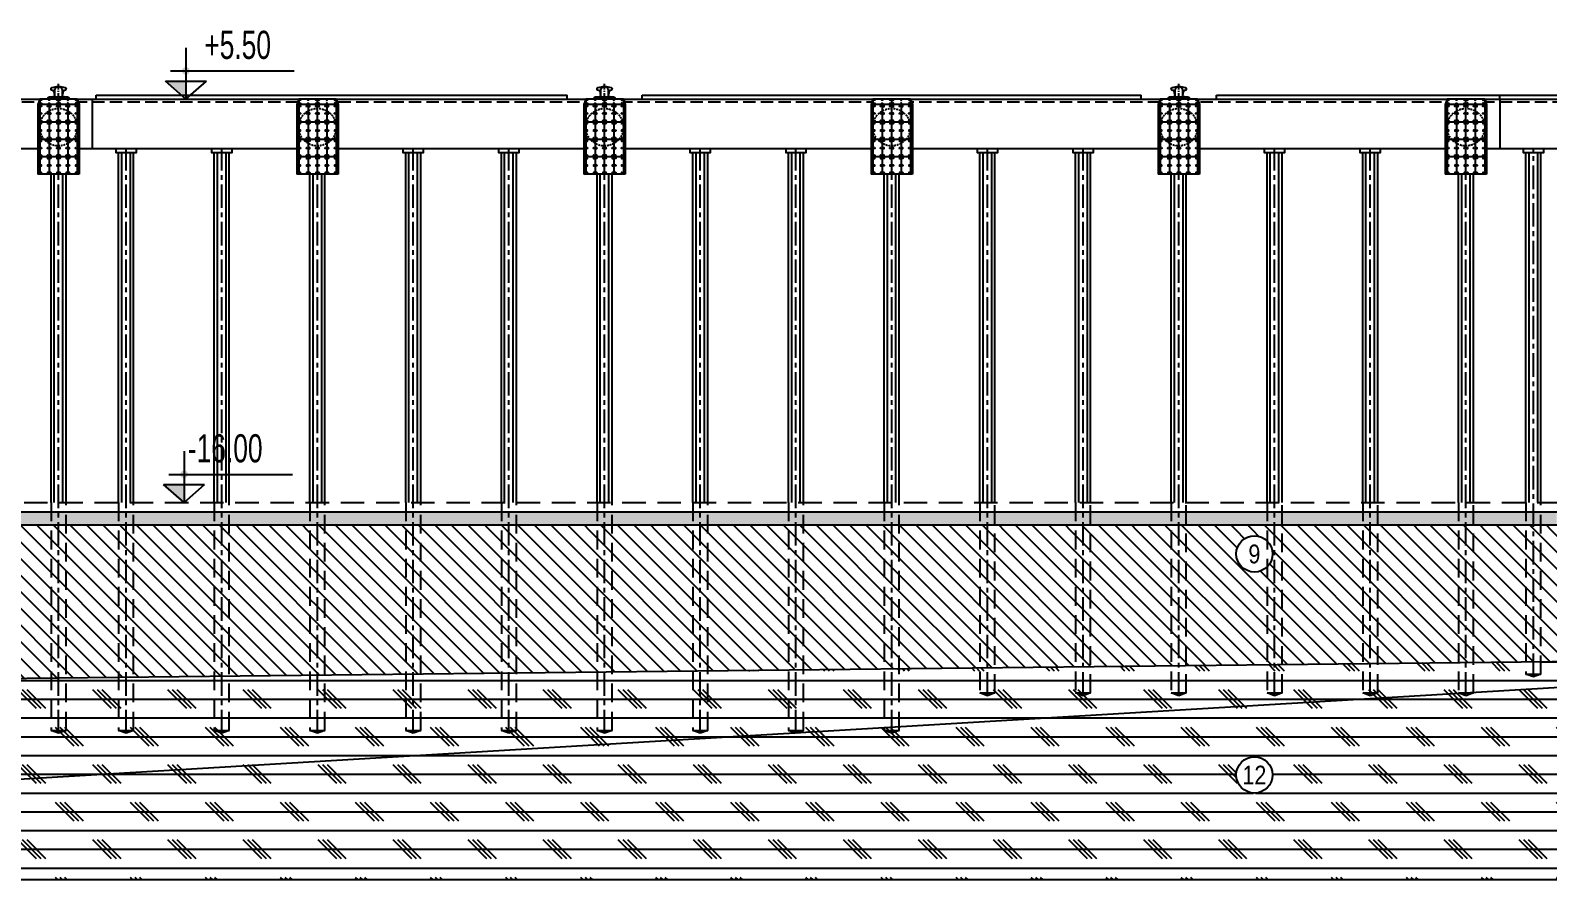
# Model space of a CAD drawing. Extents: x -687 to 870472, y -259 to 162728.
# Drawn here: x 837617 to 845702, y 133438 to 137965 of the extents above; entities that cross this region are included whole.
import ezdxf
from ezdxf.enums import TextEntityAlignment as Align

# ---------------------------------------------------------------- set-up
doc = ezdxf.new("R2010")
doc.units = 0
doc.header["$MEASUREMENT"] = 0
doc.linetypes.add('CENTER', pattern=[2, 1.25, -0.25, 0.25, -0.25])
doc.linetypes.add('HIDDEN', pattern=[0.375, 0.25, -0.125])
doc.layers.get('0').update_dxf_attribs({"color": 6, "linetype": 'CONTINUOUS'})
for name, color, linetype in [('Bulong', 21, 'CONTINUOUS'), ('Dia chat', 8, 'CONTINUOUS'), ('Go chan xe', 150, 'CONTINUOUS'), ('Hatch coc', 9, 'CONTINUOUS'), ('Hidden', 4, 'HIDDEN'), ('J', 7, 'CONTINUOUS'), ('Khuat', 4, 'HIDDEN'), ('Khuat 151', 151, 'HIDDEN'), ('Kich thuoc', 2, 'CONTINUOUS'), ('Net tim', 6, 'CONTINUOUS'), ('Net vang', 8, 'CONTINUOUS'), ('Text', 4, 'CONTINUOUS'), ('Tim', 8, 'CENTER')]:
    doc.layers.add(name, color=color, linetype=linetype)
doc.styles.get("Standard").update_dxf_attribs({"font": 'hoabig.shx', "width": 0.65})
doc.styles.add('Ten', font='')
doc.styles.get('Ten').set_extended_font_data('.VnArial NarrowH')

# ---------------------------------------------------------------- blocks, each defined once
blk = doc.blocks.new('Md bich neo 200T')
at = {"layer": 'Net tim'}
blk.add_lwpolyline([(-52, 0), (-55, 5.5, -0.414214), (-49.5, 11), (49.5, 11, -0.414214), (55, 5.5), (52, 0)], format="xyb", close=True, dxfattribs=at)
for points in [[(-21.5, 24.6, 0.085878), (-24.4, 41.4, 0.317057), (-31, 46), (-32, 46, -0.869214), (-34.2, 61.7, -0.140625), (34.2, 61.7, -0.869214), (32, 46), (31, 46, 0.317057), (24.4, 41.4, 0.085878), (21.5, 24.6)], [(29.5, 11, -0.414214), (21.5, 19), (21.5, 45, 1), (-21.5, 45), (-21.5, 19, -0.414214), (-29.5, 11)]]:
    blk.add_lwpolyline(points, format="xyb", dxfattribs=at)
at = {"layer": 'Tim', "ltscale": 25}
blk.add_line((0, 0), (0, 81.8), dxfattribs=at)
blk = doc.blocks.new('bl1')
at = {"layer": 'Bulong'}
blk.add_ellipse((0, 0), major_axis=(25, 0), ratio=0.894427, dxfattribs=at)
at = {"layer": 'Tim', "ltscale": 2}
for p, q in [((-37, 0), (37, 0)), ((0, 37), (0, -37))]:
    blk.add_line(p, q, dxfattribs=at)
blk = doc.blocks.new('bl2')
at = {"layer": 'Bulong'}
blk.add_circle((0, 0), 25, dxfattribs=at)
at = {"layer": 'Tim', "ltscale": 2}
for p, q in [((-37, 0), (37, 0)), ((0, 37), (0, -37))]:
    blk.add_line(p, q, dxfattribs=at)
blk = doc.blocks.new('Md CSS1600')
blk.add_wipeout([(-100, 0), (-110, -30), (-110, -400), (110, -400), (110, -30), (100, 0)])
at = {"layer": 'Khuat 151', "ltscale": 40}
blk.add_circle((0, -150), 100, dxfattribs=at)
at = {"layer": 'Kich thuoc'}
for p, q in [((-100, 0), (-110, -30)), ((100, 0), (-100, 0)), ((100, 0), (110, -30)), ((-110, -30), (-110, -400)), ((110, -30), (110, -400)), ((110, -400), (-110, -400))]:
    blk.add_line(p, q, dxfattribs=at)
at = {"layer": 'Net vang'}
for p, q in [((-100, 0), (-100, -400)), ((0, -400), (0, 0)), ((100, 0), (100, -400)), ((110, -30), (-110, -30)), ((-50, -30), (-50, -400)), ((50, -30), (50, -400)), ((110, -122.5), (-110, -122.5)), ((110, -215), (-110, -215)), ((110, -307.5), (-110, -307.5))]:
    blk.add_line(p, q, dxfattribs=at)
at = {"layer": 'J', "yscale": 0.1000000000058208, "zscale": 0.1}
for name, p, xscale, rotation in [('bl1', (-105.7, -37.5), 0.1000000000058208, 90), ('bl1', (-105.7, -76.5), 0.1000000000058208, 90), ('bl1', (105.7, -37.5), -0.1000000000058208, 270), ('bl1', (105.7, -76.5), -0.1000000000058208, 270), ('bl1', (-105.7, -115.5), 0.1000000000058208, 90), ('bl1', (-105.7, -129.5), 0.1000000000058208, 90), ('bl2', (-92.5, -129.5), -0.099999999976717, 180), ('bl2', (-57.5, -129.5), -0.099999999976717, 180), ('bl2', (-42.5, -129.5), 0.099999999976717, 180), ('bl2', (-7.5, -129.5), -0.099999999976717, 180), ('bl2', (7.5, -129.5), 0.099999999976717, 180), ('bl2', (42.5, -129.5), -0.099999999976717, 180), ('bl2', (57.5, -129.5), 0.099999999976717, 180), ('bl2', (92.5, -129.5), -0.099999999976717, 180), ('bl1', (105.7, -115.5), -0.1000000000058208, 270), ('bl1', (105.7, -129.5), -0.1000000000058208, 270), ('bl1', (-105.7, -168.5), 0.1000000000058208, 90), ('bl1', (-105.7, -208), 0.1000000000058208, 90), ('bl1', (-105.7, -222), 0.1000000000058208, 90), ('bl2', (-92.5, -168.5), -0.099999999976717, 180), ('bl2', (-92.5, -222), -0.099999999976717, 180), ('bl2', (-57.5, -168.5), -0.099999999976717, 180), ('bl2', (-57.5, -222), -0.099999999976717, 180), ('bl2', (-42.5, -168.5), 0.099999999976717, 180), ('bl2', (-42.5, -222), 0.099999999976717, 180), ('bl2', (-7.5, -168.5), -0.099999999976717, 180), ('bl2', (-7.5, -222), -0.099999999976717, 180), ('bl2', (7.5, -168.5), 0.099999999976717, 180), ('bl2', (7.5, -222), 0.099999999976717, 180), ('bl2', (42.5, -168.5), -0.099999999976717, 180), ('bl2', (42.5, -222), -0.099999999976717, 180), ('bl2', (57.5, -168.5), 0.099999999976717, 180), ('bl2', (57.5, -222), 0.099999999976717, 180), ('bl2', (92.5, -168.5), -0.099999999976717, 180), ('bl2', (92.5, -222), -0.099999999976717, 180), ('bl1', (105.7, -168.5), -0.1000000000058208, 270), ('bl1', (105.7, -208), -0.1000000000058208, 270), ('bl1', (105.7, -222), -0.1000000000058208, 270), ('bl1', (-105.7, -261.5), 0.1000000000058208, 90), ('bl1', (-105.7, -300.5), 0.1000000000058208, 90), ('bl1', (-105.7, -314.5), 0.1000000000058208, 90), ('bl2', (-92.5, -314.5), -0.099999999976717, 180), ('bl2', (-57.5, -314.5), -0.099999999976717, 180), ('bl2', (-42.5, -314.5), 0.099999999976717, 180), ('bl2', (-7.5, -314.5), -0.099999999976717, 180), ('bl2', (7.5, -314.5), 0.099999999976717, 180), ('bl2', (42.5, -314.5), -0.099999999976717, 180), ('bl2', (57.5, -314.5), 0.099999999976717, 180), ('bl2', (92.5, -314.5), -0.099999999976717, 180), ('bl1', (105.7, -261.5), -0.1000000000058208, 270), ('bl1', (105.7, -300.5), -0.1000000000058208, 270), ('bl1', (105.7, -314.5), -0.1000000000058208, 270), ('bl1', (-105.7, -354), 0.1000000000058208, 90), ('bl1', (-105.7, -393), 0.1000000000058208, 90), ('bl2', (-92.5, -354), -0.099999999976717, 180), ('bl2', (-92.5, -393), -0.099999999976717, 180), ('bl2', (-57.5, -354), -0.099999999976717, 180), ('bl2', (-57.5, -393), -0.099999999976717, 180), ('bl2', (-42.5, -354), 0.099999999976717, 180), ('bl2', (-42.5, -393), 0.099999999976717, 180), ('bl2', (-7.5, -354), -0.099999999976717, 180), ('bl2', (-7.5, -393), -0.099999999976717, 180), ('bl2', (7.5, -354), 0.099999999976717, 180), ('bl2', (7.5, -393), 0.099999999976717, 180), ('bl2', (42.5, -354), -0.099999999976717, 180), ('bl2', (42.5, -393), -0.099999999976717, 180), ('bl2', (57.5, -354), 0.099999999976717, 180), ('bl2', (57.5, -393), 0.099999999976717, 180), ('bl2', (92.5, -354), -0.099999999976717, 180), ('bl2', (92.5, -393), -0.099999999976717, 180), ('bl1', (105.7, -354), -0.1000000000058208, 270), ('bl1', (105.7, -393), -0.1000000000058208, 270)]:
    blk.add_blockref(name, p, dxfattribs=dict(at, xscale=xscale, rotation=rotation))
for name, p, xscale in [('bl1', (-92.5, -4.5), 0.099999999976717), ('bl1', (-92.5, -24.2), 0.099999999976717), ('bl2', (-92.5, -37.5), 0.099999999976717), ('bl2', (-92.5, -76.5), 0.099999999976717), ('bl2', (-57.5, -37.5), 0.099999999976717), ('bl2', (-57.5, -76.5), 0.099999999976717), ('bl1', (-50, -4.5), 0.099999999976717), ('bl1', (-50, -24.2), 0.099999999976717), ('bl2', (-42.5, -37.5), -0.099999999976717), ('bl2', (-42.5, -76.5), -0.099999999976717), ('bl1', (-7.5, -4.5), 0.099999999976717), ('bl1', (-7.5, -24.2), 0.099999999976717), ('bl2', (-7.5, -37.5), 0.099999999976717), ('bl2', (-7.5, -76.5), 0.099999999976717), ('bl1', (7.5, -4.5), -0.099999999976717), ('bl1', (7.5, -24.2), -0.099999999976717), ('bl2', (7.5, -37.5), -0.099999999976717), ('bl2', (7.5, -76.5), -0.099999999976717), ('bl2', (42.5, -37.5), 0.099999999976717), ('bl2', (42.5, -76.5), 0.099999999976717), ('bl1', (50, -4.5), -0.099999999976717), ('bl1', (50, -24.2), -0.099999999976717), ('bl2', (57.5, -37.5), -0.099999999976717), ('bl2', (57.5, -76.5), -0.099999999976717), ('bl1', (92.5, -4.5), -0.099999999976717), ('bl1', (92.5, -24.2), -0.099999999976717), ('bl2', (92.5, -37.5), 0.099999999976717), ('bl2', (92.5, -76.5), 0.099999999976717), ('bl2', (-92.5, -115.5), 0.099999999976717), ('bl2', (-57.5, -115.5), 0.099999999976717), ('bl2', (-42.5, -115.5), -0.099999999976717), ('bl2', (-7.5, -115.5), 0.099999999976717), ('bl2', (7.5, -115.5), -0.099999999976717), ('bl2', (42.5, -115.5), 0.099999999976717), ('bl2', (57.5, -115.5), -0.099999999976717), ('bl2', (92.5, -115.5), 0.099999999976717), ('bl2', (-92.5, -208), 0.099999999976717), ('bl2', (-57.5, -208), 0.099999999976717), ('bl2', (-42.5, -208), -0.099999999976717), ('bl2', (-7.5, -208), 0.099999999976717), ('bl2', (7.5, -208), -0.099999999976717), ('bl2', (42.5, -208), 0.099999999976717), ('bl2', (57.5, -208), -0.099999999976717), ('bl2', (92.5, -208), 0.099999999976717), ('bl2', (-92.5, -261.5), 0.099999999976717), ('bl2', (-92.5, -300.5), 0.099999999976717), ('bl2', (-57.5, -261.5), 0.099999999976717), ('bl2', (-57.5, -300.5), 0.099999999976717), ('bl2', (-42.5, -261.5), -0.099999999976717), ('bl2', (-42.5, -300.5), -0.099999999976717), ('bl2', (-7.5, -261.5), 0.099999999976717), ('bl2', (-7.5, -300.5), 0.099999999976717), ('bl2', (7.5, -261.5), -0.099999999976717), ('bl2', (7.5, -300.5), -0.099999999976717), ('bl2', (42.5, -261.5), 0.099999999976717), ('bl2', (42.5, -300.5), 0.099999999976717), ('bl2', (57.5, -261.5), -0.099999999976717), ('bl2', (57.5, -300.5), -0.099999999976717), ('bl2', (92.5, -261.5), 0.099999999976717), ('bl2', (92.5, -300.5), 0.099999999976717)]:
    blk.add_blockref(name, p, dxfattribs=dict(at, xscale=xscale))
blk = doc.blocks.new('A$C224320A3')
for p, q in [((140, -1885), (140, -20)), ((220, -1885), (220, -20))]:
    blk.add_line(p, q)
blk.add_lwpolyline([(125, 0), (125, -20), (235, -20), (235, 0)])
at = {"linetype": 'HIDDEN', "ltscale": 400}
for points in [[(140, -1885), (140, -2800), (220, -2800), (220, -1885)], [(140, -2800), (220, -2800), (180, -2815), (140, -2800)]]:
    blk.add_lwpolyline(points, dxfattribs=at)
at = {"layer": 'Hatch coc'}
for p, q in [((157.3, -1885), (157.3, -20)), ((202.7, -1885), (202.7, -20))]:
    blk.add_line(p, q, dxfattribs=at)
at = {"layer": 'Tim', "ltscale": 100}
blk.add_line((180, -2815), (180, 0), dxfattribs=at)

msp = doc.modelspace()

# ---------------------------------------------------------------- hatches: boundary and pattern name
at = {"layer": 'Dia chat'}
h = msp.add_hatch(dxfattribs=at)
h.set_pattern_fill('GRAVEL', color=256, scale=250, style=0)
h.set_pattern_definition([(228.0128, (43880.675, 250), (-1999.99955804, -2250.0003354), [33.634, -3329.772]), (184.9697, (43858.175, 225), (3000.00026288, 249.99782675), [57.717, -5713.98125]), (132.5104, (43800.675, 220), (2499.9976796, -2750.00216847), [40.697, -4029.008]), (267.2737, (43703.175, 157.5), (249.99900443, 5000.00007374), [52.5595, -5203.3895]), (292.8337, (43700.675, 105), (-1250.00247636, 2999.99910294), [51.53875, -5102.34325]), (357.2737, (43720.675, 57.5), (-5000.00007374, 249.99900443), [52.5595, -5203.3895]), (37.6942, (43773.175, 55), (-3250.0018364, -2499.99760129), [69.50725, -6881.21225]), (72.2553, (43828.175, 97.5), (1750.00269068, 5499.99905781), [65.622, -6496.58025]), (121.4296, (43848.175, 160), (-2000.00205854, 3249.99875912), [52.7375, -5221.01825]), (175.2364, (43820.675, 205), (2750.0002366, -249.99788317), [60.208, -2950.19075]), (222.3974, (43760.6754, 210), (-3000.00183777, -2749.9980205), [77.862, -7708.34375]), (138.8141, (43950.675, 155), (-1750.0007367, 1499.99932834), [26.57525, -2630.961]), (171.4692, (43930.675, 172.5), (3249.9995712, -500.00197751), [50.55925, -5005.37775]), (225, (43880.68, 180), (-3e-14, -250.000077), [35.35525, -318.198]), (203.1986, (43863.175, 210), (1249.9999327, 500.0003313), [19.0395, -1884.90375]), (291.8014, (43845.675, 202.5), (-249.9999776, 750.0000683), [26.92575, -1319.3655]), (30.9638, (43855.675, 177.5), (749.9995056, 500.0006209), [43.73225, -1414.00575]), (161.5651, (43893.175, 200), (500.000109, -249.999601), [31.62275, -758.94675]), (16.3895, (43700.675, 202.5), (2500.0005496, 749.99817745), [44.3, -4385.71125]), (70.3462, (43743.175, 215), (-999.99881184, -2750.0005339), [37.16525, -3679.352]), (293.1986, (43893.175, 250), (-500.0003313, 1249.9999327), [38.07875, -1865.8645]), (343.6105, (43908.175, 215), (-2500.0005496, 749.99817745), [44.3, -4385.71125]), (339.444, (43700.675, 47.5), (-1250.0004611, 499.9989991), [42.72, -2093.281]), (294.7751, (43740.675, 32.5), (-1249.9980473, 2750.00085546), [35.7945, -3543.66075]), (66.8014, (43895.675, 0), (500.0003313, 1249.9999327), [38.07875, -1865.8645]), (17.354, (43910.675, 35), (-3250.00050477, -999.99862556), [41.90775, -4148.856]), (69.444, (43773.175, 0), (-499.9989991, -1250.0004611), [21.36, -2114.641]), (101.3099, (43880.675, 0), (-249.999408, 1000.000188), [12.7475, -1262.00725]), (165.9638, (43878.175, 12.5), (750.0001365, -249.9995143), [51.53875, -979.2375]), (186.009, (43828.175, 25), (2499.99993773, 249.99982937), [47.7625, -4728.48075]), (303.6901, (43855.675, 155), (-250.0003336, 499.9998894), [36.0555, -865.33225]), (353.1572, (43875.675, 125), (4249.99984137, -500.00199948), [62.9485, -6231.89075]), (60.9454, (43938.175, 117.5), (-1000.0000068, -1750.00009614), [25.739, -2548.1685]), (90, (43950.68, 140), (-250, 250), [15, -235]), (120.2564, (43823.175, 32.5), (999.9987217, -1750.00061396), [34.731, -3438.38]), (48.0128, (43805.675, 62.5), (1999.99955804, 2250.0003354), [67.268, -3296.138]), (0, (43850.68, 112.5), (250, 250), [65, -185]), (325.3048, (43915.675, 112.5), (-2499.99856475, 1750.0021524), [39.5285, -3913.3185]), (254.0546, (43948.175, 90), (-249.9999723, -1000.0000317), [36.4005, -1783.627]), (207.646, (43938.175, 55), (-4749.9989518, -2500.00192829), [59.26625, -5867.3685]), (175.4261, (43885.675, 27.5), (-3250.00013958, 249.99870029), [62.69975, -6207.2685])])
h.paths.add_polyline_path([(839507.7, 135398.5), (833264.7, 135398.5), (833264.7, 135328.5), (839507.7, 135328.5)])
h = msp.add_hatch(dxfattribs=at)
h.set_pattern_fill('GRAVEL', color=256, scale=250, style=0)
h.set_pattern_definition([(228.0128, (50123.629, 250), (-1999.99955804, -2250.0003354), [33.634, -3329.772]), (184.9697, (50101.129, 225), (3000.00026288, 249.99782675), [57.717, -5713.98125]), (132.5104, (50043.629, 220), (2499.9976796, -2750.00216847), [40.697, -4029.008]), (267.2737, (49946.129, 157.5), (249.99900443, 5000.00007374), [52.5595, -5203.3895]), (292.8337, (49943.629, 105), (-1250.00247636, 2999.99910294), [51.53875, -5102.34325]), (357.2737, (49963.629, 57.5), (-5000.00007374, 249.99900443), [52.5595, -5203.3895]), (37.6942, (50016.129, 55), (-3250.0018364, -2499.99760129), [69.50725, -6881.21225]), (72.2553, (50071.129, 97.5), (1750.00269068, 5499.99905781), [65.622, -6496.58025]), (121.4296, (50091.129, 160), (-2000.00205854, 3249.99875912), [52.7375, -5221.01825]), (175.2364, (50063.63, 205), (2750.0002366, -249.99788317), [60.208, -2950.19075]), (222.3974, (50003.629, 210), (-3000.00183777, -2749.9980205), [77.862, -7708.34375]), (138.8141, (50193.63, 155), (-1750.0007367, 1499.99932834), [26.57525, -2630.961]), (171.4692, (50173.629, 172.5), (3249.9995712, -500.00197751), [50.55925, -5005.37775]), (225, (50123.63, 180), (-3e-14, -250.000077), [35.35525, -318.198]), (203.1986, (50106.13, 210), (1249.9999327, 500.0003313), [19.0395, -1884.90375]), (291.8014, (50088.63, 202.5), (-249.9999776, 750.0000683), [26.92575, -1319.3655]), (30.9638, (50098.63, 177.5), (749.9995056, 500.0006209), [43.73225, -1414.00575]), (161.5651, (50136.13, 200), (500.000109, -249.999601), [31.62275, -758.94675]), (16.3895, (49943.629, 202.5), (2500.0005496, 749.99817745), [44.3, -4385.71125]), (70.3462, (49986.129, 215), (-999.99881184, -2750.0005339), [37.16525, -3679.352]), (293.1986, (50136.13, 250), (-500.0003313, 1249.9999327), [38.07875, -1865.8645]), (343.6105, (50151.129, 215), (-2500.0005496, 749.99817745), [44.3, -4385.71125]), (339.444, (49943.63, 47.5), (-1250.0004611, 499.9989991), [42.72, -2093.281]), (294.7751, (49983.629, 32.5), (-1249.9980473, 2750.00085546), [35.7945, -3543.66075]), (66.8014, (50138.63, 0), (500.0003313, 1249.9999327), [38.07875, -1865.8645]), (17.354, (50153.629, 35), (-3250.00050477, -999.99862556), [41.90775, -4148.856]), (69.444, (50016.13, 0), (-499.9989991, -1250.0004611), [21.36, -2114.641]), (101.3099, (50123.63, 0), (-249.999408, 1000.000188), [12.7475, -1262.00725]), (165.9638, (50121.13, 12.5), (750.0001365, -249.9995143), [51.53875, -979.2375]), (186.009, (50071.129, 25), (2499.99993773, 249.99982937), [47.7625, -4728.48075]), (303.6901, (50098.63, 155), (-250.0003336, 499.9998894), [36.0555, -865.33225]), (353.1572, (50118.629, 125), (4249.99984137, -500.00199948), [62.9485, -6231.89075]), (60.9454, (50181.13, 117.5), (-1000.0000068, -1750.00009614), [25.739, -2548.1685]), (90, (50193.63, 140), (-250, 250), [15, -235]), (120.2564, (50066.129, 32.5), (999.9987217, -1750.00061396), [34.731, -3438.38]), (48.0128, (50048.629, 62.5), (1999.99955804, 2250.0003354), [67.268, -3296.138]), (0, (50093.63, 112.5), (250, 250), [65, -185]), (325.3048, (50158.629, 112.5), (-2499.99856475, 1750.0021524), [39.5285, -3913.3185]), (254.0546, (50191.13, 90), (-249.9999723, -1000.0000317), [36.4005, -1783.627]), (207.646, (50181.129, 55), (-4749.9989518, -2500.00192829), [59.26625, -5867.3685]), (175.4261, (50128.629, 27.5), (-3250.00013958, 249.99870029), [62.69975, -6207.2685])])
h.paths.add_polyline_path([(845750.6, 135398.5), (839507.7, 135398.5), (839507.7, 135328.5), (845750.6, 135328.5)])
h = msp.add_hatch(dxfattribs=at)
h.set_pattern_fill('ANSI31', color=256, scale=500, angle=90, style=0)
h.paths.add_polyline_path([(839507.7, 135328.5), (833264.7, 135328.5), (833264.7, 135298.5), (839507.7, 135298.5)])
h = msp.add_hatch(dxfattribs=at)
h.set_pattern_fill('ANSI31', color=256, scale=500, angle=90, style=0)
h.paths.add_polyline_path([(842220.7, 135298.5), (836387, 135298.5), (836387, 134498.6), (842220.7, 134562.4)])
h = msp.add_hatch(dxfattribs=at)
h.set_pattern_fill('ANSI31', color=256, scale=500, angle=90, style=0)
h.paths.add_polyline_path([(845750.6, 135328.5), (839507.7, 135328.5), (839507.7, 135298.5), (845750.6, 135298.5)])
h = msp.add_hatch(dxfattribs=at)
h.set_pattern_fill('ANSI31', color=256, scale=500, angle=90, style=0)
h.paths.add_polyline_path([(847977, 135298.5), (842220.7, 135298.5), (842220.7, 134562.4), (847977, 134625.4)])
h.paths.add_polyline_path([(844043.2, 135174.1, -1), (844236.2, 135174.1, -1)], flags=16)
h.paths.add_polyline_path([(844082.3, 135097.5), (844197.1, 135097.5), (844197.1, 135250.7), (844082.3, 135250.7)], flags=8)
h.paths.add_polyline_path([(847789.2, 134613.5), (847954.7, 134613.5), (847954.7, 134680.9), (847789.2, 134680.9)], flags=25)
h = msp.add_hatch(dxfattribs=at)
h.set_pattern_fill('CORK', color=256, scale=800, style=0)
h.set_pattern_definition([(0, (0, 0), (0, 100), []), (135, (50, -50), (-200, -200), [141.42136, -141.42136]), (135, (75, -50), (-200, -200), [141.42136, -141.42136]), (135, (100, -50), (-200, -200), [141.42136, -141.42136])])
h.paths.add_polyline_path([(847987, 134125.5), (847977, 134125.5), (847977, 134625.4), (836377, 134498.5), (835949, 134494), (835949, 133878.5), (835939, 133878.5), (835939, 133438.5), (847987, 133438.5)])
h.paths.add_polyline_path([(844043.2, 133996.5, -1), (844236.2, 133996.5, -1)], flags=16)
h.paths.add_polyline_path([(844050.9, 133921.2), (844228.5, 133921.2), (844228.5, 134071.8), (844050.9, 134071.8)], flags=24)
h.paths.add_polyline_path([(835792.4, 133655.9), (836104.8, 133655.9), (836104.8, 133836.6), (835792.4, 133836.6)], flags=9)
h.paths.add_polyline_path([(847833.9, 133887.9), (848147.3, 133887.9), (848147.3, 134071.8), (847833.9, 134071.8)], flags=9)
h.paths.add_polyline_path([(847789.2, 134613.5), (847954.7, 134613.5), (847954.7, 134680.9), (847789.2, 134680.9)], flags=9)
h.paths.add_polyline_path([(847789.2, 134113.5), (847954.7, 134113.5), (847954.7, 134180.9), (847789.2, 134180.9)], flags=24)
at = {"layer": 'Kich thuoc'}
h = msp.add_hatch(color=256, dxfattribs=at)
h.paths.add_polyline_path([(838445.7, 137693.9), (838336.6, 137693.9), (838445.7, 137598.5)])
h.paths.add_polyline_path([(838445.7, 137748.5), (838425.2, 137748.5, 0.414214), (838445.7, 137728)])
h.paths.add_polyline_path([(838445.7, 137768.9, 0.414214), (838425.2, 137748.5), (838445.7, 137748.5)])
h.paths.add_polyline_path([(838445.7, 137768.9), (838445.7, 137748.5), (838466.1, 137748.5, 0.414214)])
h.paths.add_polyline_path([(838466.1, 137748.5), (838445.7, 137748.5), (838445.7, 137728, 0.414214)])
h = msp.add_hatch(color=256, dxfattribs=at)
h.paths.add_polyline_path([(838436.4, 135543.8), (838327.3, 135543.8), (838436.4, 135448.4)])
h.paths.add_polyline_path([(838436.4, 135598.4), (838415.9, 135598.4, 0.414214), (838436.4, 135577.9)])
h.paths.add_polyline_path([(838436.4, 135618.8, 0.414214), (838415.9, 135598.4), (838436.4, 135598.4)])
h.paths.add_polyline_path([(838436.4, 135618.8), (838436.4, 135598.4), (838456.8, 135598.4, 0.414214)])
h.paths.add_polyline_path([(838456.8, 135598.4), (838436.4, 135598.4), (838436.4, 135577.9, 0.414214)])

# ---------------------------------------------------------------- linework, layer by layer
for p, q in [((830447, 137598.5), (837947, 137598.5)), ((837947, 137598.5), (845447, 137598.5)), ((837947, 137598.5), (837947, 137333.5)), ((845447, 137598.5), (852947, 137598.5)), ((845447, 137598.5), (845447, 137333.5)), ((837947, 137333.5), (830447, 137333.5)), ((837727, 135448.5), (837727, 137313.5)), ((837807, 135448.5), (837807, 137313.5)), ((845447, 137333.5), (837947, 137333.5)), ((838087, 135448.5), (838087, 137313.5)), ((838167, 135448.5), (838167, 137313.5)), ((838597, 135448.5), (838597, 137313.5)), ((838677, 135448.5), (838677, 137313.5)), ((839107, 135448.5), (839107, 137313.5)), ((839187, 135448.5), (839187, 137313.5)), ((839617, 135448.5), (839617, 137313.5)), ((839697, 135448.5), (839697, 137313.5)), ((840127, 135448.5), (840127, 137313.5)), ((840207, 135448.5), (840207, 137313.5)), ((840637, 135448.5), (840637, 137313.5)), ((840717, 135448.5), (840717, 137313.5)), ((841147, 135448.5), (841147, 137313.5)), ((841227, 135448.5), (841227, 137313.5)), ((841657, 135448.5), (841657, 137313.5)), ((841737, 135448.5), (841737, 137313.5)), ((842167, 135448.5), (842167, 137313.5)), ((842247, 135448.5), (842247, 137313.5)), ((842677, 135448.5), (842677, 137313.5)), ((842757, 135448.5), (842757, 137313.5)), ((843187, 135448.5), (843187, 137313.5)), ((843267, 135448.5), (843267, 137313.5)), ((843697, 135448.5), (843697, 137313.5)), ((843777, 135448.5), (843777, 137313.5)), ((844207, 135448.5), (844207, 137313.5)), ((844287, 135448.5), (844287, 137313.5)), ((844717, 135448.5), (844717, 137313.5)), ((844797, 135448.5), (844797, 137313.5)), ((845227, 135448.5), (845227, 137313.5)), ((845307, 135448.5), (845307, 137313.5)), ((852947, 137333.5), (845447, 137333.5))]:
    msp.add_line(p, q)
for points in [[(837712, 137333.5), (837712, 137313.5), (837822, 137313.5), (837822, 137333.5)], [(838072, 137333.5), (838072, 137313.5), (838182, 137313.5), (838182, 137333.5)], [(838582, 137333.5), (838582, 137313.5), (838692, 137313.5), (838692, 137333.5)], [(839092, 137333.5), (839092, 137313.5), (839202, 137313.5), (839202, 137333.5)], [(839602, 137333.5), (839602, 137313.5), (839712, 137313.5), (839712, 137333.5)], [(840112, 137333.5), (840112, 137313.5), (840222, 137313.5), (840222, 137333.5)], [(840622, 137333.5), (840622, 137313.5), (840732, 137313.5), (840732, 137333.5)], [(841132, 137333.5), (841132, 137313.5), (841242, 137313.5), (841242, 137333.5)], [(841642, 137333.5), (841642, 137313.5), (841752, 137313.5), (841752, 137333.5)], [(842152, 137333.5), (842152, 137313.5), (842262, 137313.5), (842262, 137333.5)], [(842662, 137333.5), (842662, 137313.5), (842772, 137313.5), (842772, 137333.5)], [(843172, 137333.5), (843172, 137313.5), (843282, 137313.5), (843282, 137333.5)], [(843682, 137333.5), (843682, 137313.5), (843792, 137313.5), (843792, 137333.5)], [(844192, 137333.5), (844192, 137313.5), (844302, 137313.5), (844302, 137333.5)], [(844702, 137333.5), (844702, 137313.5), (844812, 137313.5), (844812, 137333.5)], [(845212, 137333.5), (845212, 137313.5), (845322, 137313.5), (845322, 137333.5)]]:
    msp.add_lwpolyline(points)
at = {"linetype": 'HIDDEN', "ltscale": 400}
for points in [[(837727, 135448.5), (837727, 134233.5), (837807, 134233.5), (837807, 135448.5)], [(838087, 135448.5), (838087, 134233.5), (838167, 134233.5), (838167, 135448.5)], [(838597, 135448.5), (838597, 134233.5), (838677, 134233.5), (838677, 135448.5)], [(839107, 135448.5), (839107, 134233.5), (839187, 134233.5), (839187, 135448.5)], [(839617, 135448.5), (839617, 134233.5), (839697, 134233.5), (839697, 135448.5)], [(840127, 135448.5), (840127, 134233.5), (840207, 134233.5), (840207, 135448.5)], [(840637, 135448.5), (840637, 134233.5), (840717, 134233.5), (840717, 135448.5)], [(841147, 135448.5), (841147, 134233.5), (841227, 134233.5), (841227, 135448.5)], [(841657, 135448.5), (841657, 134233.5), (841737, 134233.5), (841737, 135448.5)], [(842167, 135448.5), (842167, 134233.5), (842247, 134233.5), (842247, 135448.5)], [(842677, 135448.5), (842677, 134433.5), (842757, 134433.5), (842757, 135448.5)], [(843187, 135448.5), (843187, 134433.5), (843267, 134433.5), (843267, 135448.5)], [(843697, 135448.5), (843697, 134433.5), (843777, 134433.5), (843777, 135448.5)], [(844207, 135448.5), (844207, 134433.5), (844287, 134433.5), (844287, 135448.5)], [(844717, 135448.5), (844717, 134433.5), (844797, 134433.5), (844797, 135448.5)], [(845227, 135448.5), (845227, 134433.5), (845307, 134433.5), (845307, 135448.5)], [(842677, 134433.5), (842757, 134433.5), (842717, 134418.5), (842677, 134433.5)], [(843187, 134433.5), (843267, 134433.5), (843227, 134418.5), (843187, 134433.5)], [(843697, 134433.5), (843777, 134433.5), (843737, 134418.5), (843697, 134433.5)], [(844207, 134433.5), (844287, 134433.5), (844247, 134418.5), (844207, 134433.5)], [(844717, 134433.5), (844797, 134433.5), (844757, 134418.5), (844717, 134433.5)], [(845227, 134433.5), (845307, 134433.5), (845267, 134418.5), (845227, 134433.5)], [(837727, 134233.5), (837807, 134233.5), (837767, 134218.5), (837727, 134233.5)], [(838087, 134233.5), (838167, 134233.5), (838127, 134218.5), (838087, 134233.5)], [(838597, 134233.5), (838677, 134233.5), (838637, 134218.5), (838597, 134233.5)], [(839107, 134233.5), (839187, 134233.5), (839147, 134218.5), (839107, 134233.5)], [(839617, 134233.5), (839697, 134233.5), (839657, 134218.5), (839617, 134233.5)], [(840127, 134233.5), (840207, 134233.5), (840167, 134218.5), (840127, 134233.5)], [(840637, 134233.5), (840717, 134233.5), (840677, 134218.5), (840637, 134233.5)], [(841147, 134233.5), (841227, 134233.5), (841187, 134218.5), (841147, 134233.5)], [(841657, 134233.5), (841737, 134233.5), (841697, 134218.5), (841657, 134233.5)], [(842167, 134233.5), (842247, 134233.5), (842207, 134218.5), (842167, 134233.5)]]:
    msp.add_lwpolyline(points, dxfattribs=at)
at = {"layer": 'Dia chat'}
for p, q in [((792954, 135398.5), (865157.6, 135398.5)), ((792937.8, 135328.5), (864947, 135328.5)), ((836377, 134498.5), (847987, 134625.5)), ((835949, 133878.5), (847977, 134597.1)), ((789564, 133438.5), (869070.8, 133438.5))]:
    msp.add_line(p, q, dxfattribs=at)
for centre in [(844139.7, 135174.1), (844139.7, 133996.5)]:
    msp.add_circle(centre, 96.5, dxfattribs=at)
at = {"layer": 'Go chan xe'}
for p, q in [((837967, 137618.5), (839482, 137618.5)), ((837967, 137598.5), (837967, 137618.5)), ((839482, 137618.5), (840477, 137618.5)), ((840477, 137598.5), (840477, 137618.5)), ((840877, 137618.5), (842017, 137618.5)), ((840877, 137598.5), (840877, 137618.5)), ((842017, 137618.5), (843537, 137618.5)), ((843537, 137598.5), (843537, 137618.5)), ((843937, 137618.5), (844567, 137618.5)), ((843937, 137598.5), (843937, 137618.5)), ((844567, 137618.5), (845447, 137618.5)), ((845447, 137598.5), (845447, 137618.5)), ((845447, 137618.5), (846447, 137618.5)), ((845447, 137598.5), (845447, 137618.5))]:
    msp.add_line(p, q, dxfattribs=at)
at = {"layer": 'Hatch coc'}
for p, q in [((837744.3, 135448.5), (837744.3, 137313.5)), ((837789.8, 135448.5), (837789.8, 137313.5)), ((838104.3, 135448.5), (838104.3, 137313.5)), ((838149.8, 135448.5), (838149.8, 137313.5)), ((838614.3, 135448.5), (838614.3, 137313.5)), ((838659.8, 135448.5), (838659.8, 137313.5)), ((839124.3, 135448.5), (839124.3, 137313.5)), ((839169.8, 135448.5), (839169.8, 137313.5)), ((839634.3, 135448.5), (839634.3, 137313.5)), ((839679.8, 135448.5), (839679.8, 137313.5)), ((840144.3, 135448.5), (840144.3, 137313.5)), ((840189.8, 135448.5), (840189.8, 137313.5)), ((840654.3, 135448.5), (840654.3, 137313.5)), ((840699.8, 135448.5), (840699.8, 137313.5)), ((841164.3, 135448.5), (841164.3, 137313.5)), ((841209.8, 135448.5), (841209.8, 137313.5)), ((841674.3, 135448.5), (841674.3, 137313.5)), ((841719.8, 135448.5), (841719.8, 137313.5)), ((842184.3, 135448.5), (842184.3, 137313.5)), ((842229.8, 135448.5), (842229.8, 137313.5)), ((842694.3, 135448.5), (842694.3, 137313.5)), ((842739.8, 135448.5), (842739.8, 137313.5)), ((843204.3, 135448.5), (843204.3, 137313.5)), ((843249.8, 135448.5), (843249.8, 137313.5)), ((843714.3, 135448.5), (843714.3, 137313.5)), ((843759.8, 135448.5), (843759.8, 137313.5)), ((844224.3, 135448.5), (844224.3, 137313.5)), ((844269.8, 135448.5), (844269.8, 137313.5)), ((844734.3, 135448.5), (844734.3, 137313.5)), ((844779.8, 135448.5), (844779.8, 137313.5)), ((845244.3, 135448.5), (845244.3, 137313.5)), ((845289.8, 135448.5), (845289.8, 137313.5))]:
    msp.add_line(p, q, dxfattribs=at)
at = {"layer": 'Hidden', "color": 8, "ltscale": 500}
msp.add_line((792958.9, 135448.5), (865246.9, 135448.5), dxfattribs=at)
at = {"layer": 'Khuat 151', "ltscale": 250}
for p in [(792947, 137583.5), (792947, 137583.5), (792950.1, 137583.5)]:
    msp.add_line(p, (867947, 137583.5), dxfattribs=at)
at = {"layer": 'Kich thuoc'}
for p, q in [((838445.7, 137871.2), (838445.7, 137598.5)), ((838363.9, 137748.5), (839022.4, 137748.5)), ((838445.7, 137598.5), (838336.6, 137693.9)), ((838336.6, 137693.9), (838554.8, 137693.9)), ((838445.7, 137598.5), (838554.8, 137693.9)), ((838240.8, 137598.5), (838650.6, 137598.5)), ((838436.4, 135721.1), (838436.4, 135448.4)), ((838354.6, 135598.4), (839013.1, 135598.4)), ((838327.3, 135543.8), (838545.5, 135543.8)), ((838436.4, 135448.4), (838327.3, 135543.8)), ((838436.4, 135448.4), (838545.5, 135543.8))]:
    msp.add_line(p, q, dxfattribs=at)
at = {"layer": 'Tim', "ltscale": 100}
for p, q in [((837767, 134218.5), (837767, 137333.5)), ((838127, 134218.5), (838127, 137333.5)), ((838637, 134218.5), (838637, 137333.5)), ((839147, 134218.5), (839147, 137333.5)), ((839657, 134218.5), (839657, 137333.5)), ((840167, 134218.5), (840167, 137333.5)), ((840677, 134218.5), (840677, 137333.5)), ((841187, 134218.5), (841187, 137333.5)), ((841697, 134218.5), (841697, 137333.5)), ((842207, 134218.5), (842207, 137333.5)), ((842717, 134418.5), (842717, 137333.5)), ((843227, 134418.5), (843227, 137333.5)), ((843737, 134418.5), (843737, 137333.5)), ((844247, 134418.5), (844247, 137333.5)), ((844757, 134418.5), (844757, 137333.5)), ((845267, 134418.5), (845267, 137333.5))]:
    msp.add_line(p, q, dxfattribs=at)

# ---------------------------------------------------------------- block references
msp.add_blockref('A$C224320A3', (845447, 137333.5))
at = {"layer": 'Net tim'}
for p in [(837767, 137598.5), (840677, 137598.5), (843737, 137598.5)]:
    msp.add_blockref('Md bich neo 200T', p, dxfattribs=at)

# ---------------------------------------------------------------- texts
at = {"layer": 'Text', "width": 0.7}
for s, p in [('+5.50', (838544, 137812.3)), ('-16.00', (838456.4, 135662.2))]:
    msp.add_text(s, height=150, dxfattribs=at).set_placement(p)
at = {"layer": 'Text', "style": 'Ten'}
for s, p in [('9', (844139.7, 135174.1)), ('12', (844139.7, 133996.5))]:
    msp.add_text(s, height=100, dxfattribs=at).set_placement(p, align=Align.MIDDLE)

# ---------------------------------------------------------------- next in the draw order: block references
at = {"layer": 'Khuat'}
for p in [(837767, 137598.5), (839147, 137598.5), (840677, 137598.5), (842207, 137598.5), (843737, 137598.5), (845267, 137598.5)]:
    msp.add_blockref('Md CSS1600', p, dxfattribs=at)

doc.saveas('drawing.dxf')
